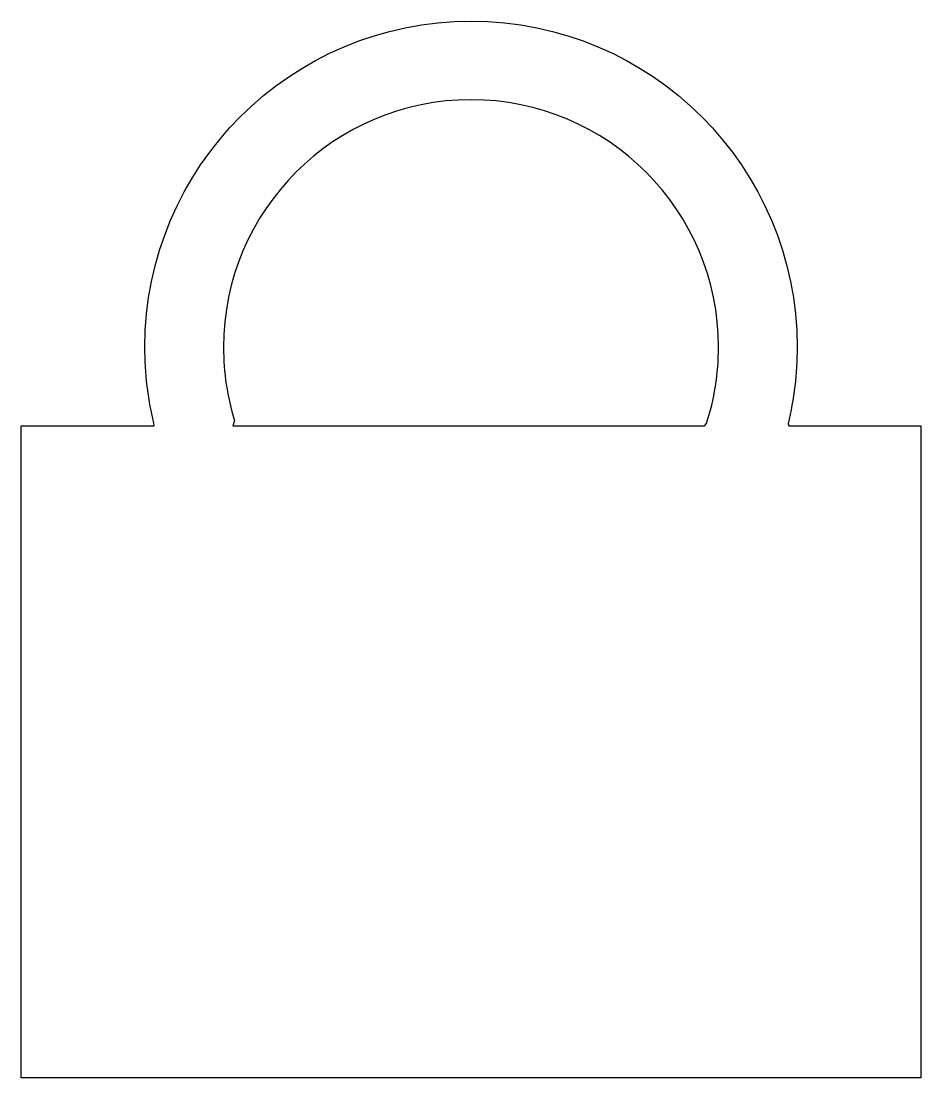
# Model space of a CAD drawing. Header units: centimetres. Extents: x -6.6 to 6.6, y -7.7 to 7.7.
import ezdxf

# ---------------------------------------------------------------- set-up
doc = ezdxf.new("R2010")
doc.units = ezdxf.units.CM
doc.header["$MEASUREMENT"] = 0
doc.layers.add('Camada 1', color=7, linetype='Continuous')

msp = doc.modelspace()

# ---------------------------------------------------------------- linework, layer by layer
at = {"layer": 'Camada 1'}
for points, knots in [([(4.63254, 1.83737), (4.71903, 2.19622), (4.76496, 2.57106), (4.76496, 2.95664), (4.76496, 2.95664), (4.76496, 5.58821), (2.63176, 7.72141), (0.00019, 7.72141), (0.00019, 7.72141), (-2.63141, 7.72141), (-4.76462, 5.58821), (-4.76462, 2.95664), (-4.76462, 2.95664), (-4.76462, 2.575), (-4.71977, 2.20369), (-4.63503, 1.84806), (-4.63503, 1.84806), (-4.63503, 1.84806), (-4.63003, 1.80819), (-4.63003, 1.80819), (-4.63003, 1.80819), (-4.63003, 1.80819), (-6.57275, 1.80819), (-6.57275, 1.80819), (-6.57275, 1.80819), (-6.57275, 1.80819), (-6.57275, -7.72136), (-6.57275, -7.72136), (-6.57275, -7.72136), (-6.57275, -7.72136), (6.57275, -7.72136), (6.57275, -7.72136), (6.57275, -7.72136), (6.57275, -7.72136), (6.57275, 1.80816), (6.57275, 1.80816), (6.57275, 1.80816), (6.57275, 1.80816), (4.64426, 1.80816), (4.64426, 1.80816), (4.64426, 1.80816), (4.64426, 1.80816), (4.63254, 1.83737), (4.63254, 1.83737)], [0, 0, 0, 0, 0.08333333, 0.08333333, 0.08333333, 0.08333333, 0.16666667, 0.16666667, 0.16666667, 0.16666667, 0.25, 0.25, 0.25, 0.25, 0.33333333, 0.33333333, 0.33333333, 0.33333333, 0.41666667, 0.41666667, 0.41666667, 0.41666667, 0.5, 0.5, 0.5, 0.5, 0.58333333, 0.58333333, 0.58333333, 0.58333333, 0.66666667, 0.66666667, 0.66666667, 0.66666667, 0.75, 0.75, 0.75, 0.75, 0.83333333, 0.83333333, 0.83333333, 0.83333333, 1, 1, 1, 1]), ([(3.41037, 1.80816), (3.41037, 1.80816), (-3.4812, 1.80816), (-3.4812, 1.80816), (-3.4812, 1.80816), (-3.4812, 1.80816), (-3.45522, 1.88685), (-3.45522, 1.88685), (-3.45522, 1.88685), (-3.55989, 2.22504), (-3.61614, 2.58427), (-3.61614, 2.95664), (-3.61614, 2.95664), (-3.61614, 4.95385), (-1.99705, 6.57297), (0.00019, 6.57297), (0.00019, 6.57297), (1.99737, 6.57297), (3.61649, 4.95385), (3.61649, 2.95664), (3.61649, 2.95664), (3.61649, 2.56789), (3.55489, 2.19337), (3.44134, 1.84235), (3.44134, 1.84235), (3.44134, 1.84235), (3.41037, 1.80816), (3.41037, 1.80816)], [0, 0, 0, 0, 0.125, 0.125, 0.125, 0.125, 0.25, 0.25, 0.25, 0.25, 0.375, 0.375, 0.375, 0.375, 0.5, 0.5, 0.5, 0.5, 0.625, 0.625, 0.625, 0.625, 0.75, 0.75, 0.75, 0.75, 1, 1, 1, 1])]:
    msp.add_open_spline(points, degree=3, knots=knots, dxfattribs=at)

doc.saveas('drawing.dxf')
